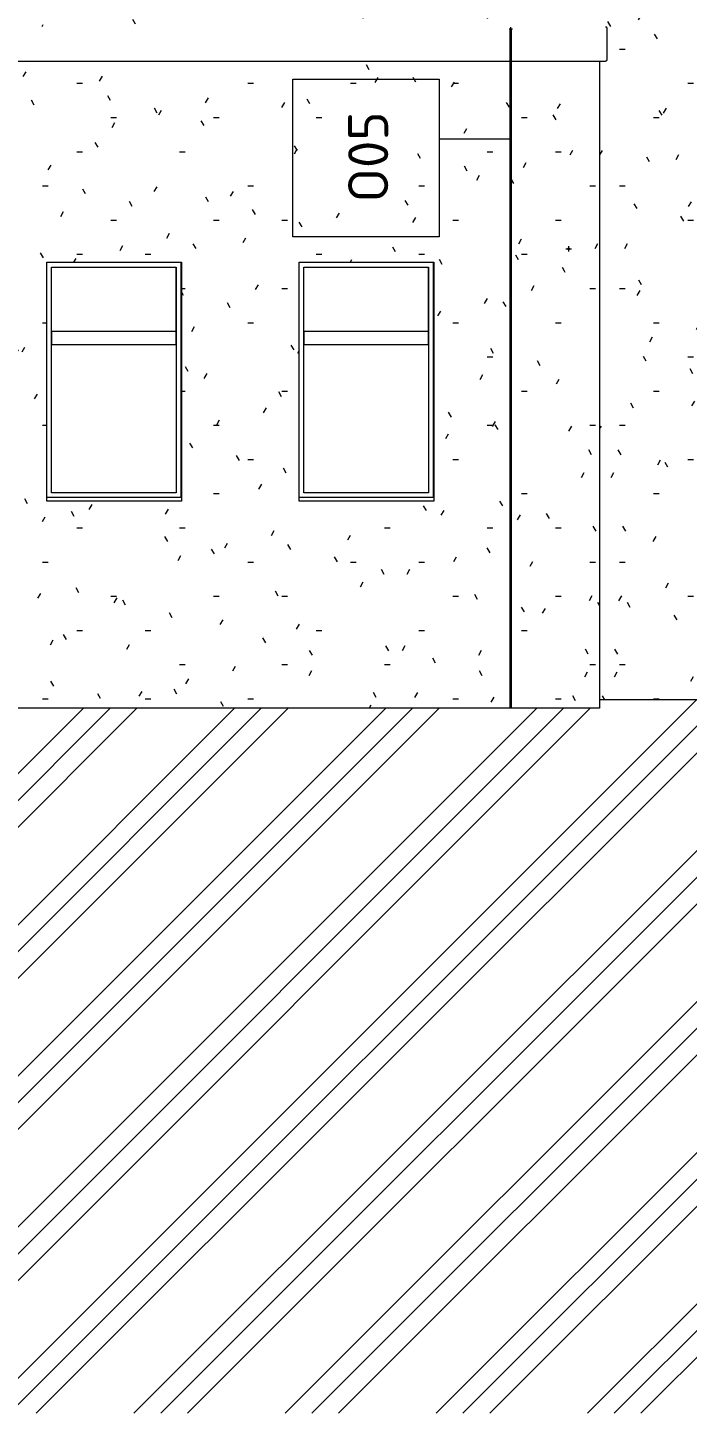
# Model space of a CAD drawing. Header units: millimetres. Extents: x -17526 to 472153, y -45352 to 20466.
# Drawn here: x 295015 to 298934, y -2010 to 6224 of the extents above; entities that cross this region are included whole.
import ezdxf

# ---------------------------------------------------------------- set-up
doc = ezdxf.new("R2010")
doc.units = ezdxf.units.MM
for name, color, linetype, lineweight in [('A-DETL-GENF', 92, 'Continuous', 9), ('A-DETL-THIN', 151, 'Continuous', 9), ('A-GLAZ', 151, 'Continuous', 9), ('A-ROOF-OTLN', 132, 'Continuous', 9), ('A-WALL', 113, 'Continuous', 9), ('A-WALL-PATT', 111, 'Continuous', 9), ('E-POWR-CNDT', 130, 'Continuous', 9), ('E-POWR-CNDT-IDEN', 130, 'Continuous', 9), ('E-POWR-CNTR', 130, 'Continuous', 9), ('E-POWR-DROP', 130, 'Continuous', 9), ('Q-SPCQ', 91, 'Continuous', 9)]:
    doc.layers.add(name, color=color, linetype=linetype, lineweight=lineweight)
doc.styles.add('ISOCPEUR_1', font='isocpeur.ttf', dxfattribs={"height": 238.125})
pattern_1 = [(0, (331041.9, 0), (812.8, 203.2), [33.528, -576.072, 33.528, -576.072, -3251.2]), (0, (331041.9, 0), (812.8, 203.2), [-1219.2, 33.528, -1185.672, 33.528, -576.072, -1422.4]), (0, (331041.9, 0), (812.8, 203.2), [-3048, 33.528, -372.872, 33.528, -982.472]), (120, (331346.7, 101.6), (-582.3764, 602.30545), [33.528, -576.072, 33.528, -576.072, -3251.2]), (120, (331346.7, 101.6), (-582.3764, 602.30545), [-1219.2, 33.528, -1185.672, 33.528, -576.072, -1422.4]), (120, (331346.7, 101.6), (-582.3764, 602.30545), [-3048, 33.528, -372.872, 33.528, -982.472]), (240, (331448.3, 508), (-230.4236, -805.50545), [33.528, -576.072, 33.528, -576.072, -3251.2]), (240, (331448.3, 508), (-230.4236, -805.50545), [-1219.2, 33.528, -1185.672, 33.528, -576.072, -1422.4]), (240, (331448.3, 508), (-230.4236, -805.50545), [-3048, 33.528, -372.872, 33.528, -982.472])]
pattern_2 = [(0, (330865.2, 0), (812.781, 203.2), [33.527, -576.059, 33.527, -576.059, -3251.125]), (0, (330865.2, 0), (812.781, 203.2), [-1219.172, 33.527, -1185.645, 33.527, -576.059, -1422.367]), (0, (330865.2, 0), (812.781, 203.2), [-3047.93, 33.527, -372.863, 33.527, -982.449]), (119.999, (331170, 101.6), (-582.35875, 602.3093), [33.528, -576.069, -3860.778]), (119.999, (331170, 101.6), (-582.35875, 602.3093), [-609.597, 33.528, -576.069, -3251.181]), (119.999, (331170, 101.6), (-582.35875, 602.3093), [-1219.193, 33.528, -1185.665, -2031.988]), (119.999, (331170, 101.6), (-582.35875, 602.3093), [-2438.386, 33.528, -576.069, -1422.392]), (119.999, (331170, 101.6), (-582.35875, 602.3093), [-3047.983, 33.528, -372.87, -1015.994]), (119.999, (331170, 101.6), (-582.35875, 602.3093), [-3454.38, 33.528, -982.466]), (240.001, (331271.6, 508), (-230.4117, -805.5071), [33.528, -576.069, -3860.778]), (240.001, (331271.6, 508), (-230.4117, -805.5071), [-609.597, 33.528, -576.069, -3251.181]), (240.001, (331271.6, 508), (-230.4117, -805.5071), [-1219.193, 33.528, -1185.665, -2031.988]), (240.001, (331271.6, 508), (-230.4117, -805.5071), [-2438.386, 33.528, -576.069, -1422.392]), (240.001, (331271.6, 508), (-230.4117, -805.5071), [-3047.983, 33.528, -372.87, -1015.994]), (240.001, (331271.6, 508), (-230.4117, -805.5071), [-3454.38, 33.528, -982.466])]

# ---------------------------------------------------------------- blocks, each defined once
blk = doc.blocks.new('OKNO_1k_nadsvetlik - OKNO_1k_nadsvetlik_900 x 1500-V152-S-Nový')
at = {"layer": 'A-GLAZ'}
for p, q in [((-40318, 3460), (-40318, 4800)), ((-40318, 4800), (-39578, 4800)), ((-39578.2, 4420), (-39578.2, 4800)), ((-39578, 4800), (-39578, 3460)), ((-39548, 3432), (-39548, 4830)), ((-39547.7, 3432), (-39547.7, 4830)), ((-40318, 4420), (-39578, 4420)), ((-40318, 4420), (-40318, 4340)), ((-39578, 4340), (-39578, 4420)), ((-39578, 4340), (-40318, 4340)), ((-39578.2, 4340), (-39578.2, 3460)), ((-39578, 3460), (-40318, 3460))]:
    blk.add_line(p, q, dxfattribs=at)
blk = doc.blocks.new('parapet_ext - parapet_ext-V153-S-Nový')
at = {"layer": 'Q-SPCQ'}
for p, q in [((-40346, 3410), (-40346, 3432)), ((-39546, 3432), (-40346, 3432)), ((-39546, 3410), (-40346, 3410)), ((-39546, 3432), (-39546, 3410))]:
    blk.add_line(p, q, dxfattribs=at)

msp = doc.modelspace()

# ---------------------------------------------------------------- hatches: boundary and pattern name
at = {"layer": 'A-DETL-GENF'}
h = msp.add_hatch(dxfattribs=at)
h.set_pattern_fill('FP_120', style=0, pattern_type=2)
h.set_pattern_definition([(45, (331041.9, 0), (-449.013, 449.013), []), (45, (331200.66, 0), (0, 898.0256), []), (45, (330883.16, 0), (0, 898.0256), [])])
h.paths.add_polyline_path([(243693.3, -2010), (334529.7, -2010), (334529.7, 2836.7), (331268, 2493.9), (324169.1, 2370), (324169.1, 2230), (320818.1, 2230), (320529.9, 2518.2), (314589.4, 2518.2), (314195.5, 2587.6), (310107.7, 2230), (298412.8, 2230), (298412.8, 2180), (282096.8, 2180), (282096.8, 1523.5), (277777.9, 1145.6), (277335.2, 890), (270891, 889.6), (270060.6, 846), (265692.6, 846), (265692.6, 1112.6), (246615.4, 988.4), (242950.1, 988.4), (234618.6, 788.9), (234618.6, 588.9), (232518.6, 588.9), (232518.6, -2010), (241895.1, -2010)])
at = {"layer": 'A-WALL-PATT'}
h = msp.add_hatch(dxfattribs=at)
h.set_pattern_fill('FP_116', color=11, style=0, pattern_type=2)
h.set_pattern_definition(pattern_1)
h.paths.add_polyline_path([(298412.8, 5120), (301464.5, 5120), (301464.5, 6320), (301653.5, 6320), (301653.5, 6650), (300890.8, 6650), (300890.8, 8070), (301653.5, 8070), (301653.5, 9365.6), (289320.3, 9365.6), (289320.3, 6229.8), (298451.8, 6229), (298454, 6226.8), (298454.8, 6223.8), (298454, 6028.6), (298451.8, 6026.4), (298448.1, 6025.6), (298412.8, 6025.6), (298412.8, 5203.8)])
h.paths.add_polyline_path([(291628.3, 6650), (290828.3, 6650), (290828.3, 8070), (291628.3, 8070), (291628.3, 6670)])
h.paths.add_polyline_path([(298538.3, 6650), (297870.8, 6650), (297870.8, 8070), (298670.8, 8070), (298670.8, 6650), (298664.7, 6650)])
h.paths.add_polyline_path([(299390.8, 6650), (299390.8, 8070), (300190.8, 8070), (300190.8, 6650), (299437.4, 6650)])
h.paths.add_polyline_path([(296740.1, 6650), (296356.7, 6650), (296356.7, 8070), (297156.7, 8070), (297156.7, 6650)])
h.paths.add_polyline_path([(295391.4, 6650), (294856.7, 6650), (294856.7, 8070), (295656.7, 8070), (295656.7, 6650)])
h.paths.add_polyline_path([(294094.3, 6650), (293356.7, 6650), (293356.7, 8070), (294156.7, 8070), (294156.7, 6650)])
h.paths.add_polyline_path([(297517.5, 9006), (297488.3, 9006), (297488.3, 9106), (297568.3, 9106), (297568.3, 9006), (297522.6, 9006)])
h.paths.add_polyline_path([(291506.3, 9006), (291488.3, 9006), (291488.3, 9106), (291568.3, 9106), (291568.3, 9006), (291507.1, 9006)])
h.paths.add_polyline_path([(300561.2, 9006), (300488.3, 9006), (300488.3, 9106), (300568.3, 9106), (300568.3, 9006), (300565, 9006)])
h.paths.add_polyline_path([(294505.8, 9006), (294488.3, 9006), (294488.3, 9106), (294568.3, 9106), (294568.3, 9006), (294507.1, 9006)])
h = msp.add_hatch(dxfattribs=at)
h.set_pattern_fill('FP_123', color=11, style=0, pattern_type=2)
h.set_pattern_definition(pattern_2)
h.paths.add_polyline_path([(282096.8, 2180), (289165.7, 2180), (289165.7, 4830), (290165.7, 4830), (290165.7, 2180), (292335.6, 2180), (292335.6, 4850), (293985.6, 4850), (293985.6, 2180), (297879.8, 2180), (297879.8, 6025.6), (282096.8, 6025.6), (282096.8, 2799.2)])
h.paths.add_polyline_path([(297889.8, 2180), (298204.8, 2180), (298204.8, 6025.6), (297889.8, 6025.6), (297889.8, 2283.9)])
h.paths.add_polyline_path([(292187.9, 3130), (292175.6, 3130), (292175.8, 3230), (292275.8, 3230), (292275.8, 3130), (292188.2, 3130)])
h.paths.add_polyline_path([(292035.8, 3130), (292035.6, 3130), (292035.8, 3230), (292135.8, 3230), (292135.8, 3130)])
h.paths.add_polyline_path([(292225.8, 3157.5), (292229.4, 3159), (292230.8, 3162.5), (292230.8, 3183.8), (292234.5, 3187.5), (292235.8, 3192.8), (292234.5, 3197.5), (292230.2, 3201.4), (292225.8, 3202.5), (292228.4, 3202.1), (292232.9, 3199.5), (292235.5, 3194.8), (292235.5, 3189.9), (292232.9, 3185.4), (292230.8, 3183.8), (292230.1, 3160), (292228.3, 3158.2), (292224.6, 3157.7)])
h.paths.add_polyline_path([(292190.8, 3177), (292193.4, 3178.5), (292193.4, 3181.5), (292190.8, 3183), (292192.9, 3182.1), (292192.3, 3177.7), (292190.1, 3177.1)])
h.paths.add_polyline_path([(292260.8, 3177), (292263.4, 3178.5), (292263.4, 3181.5), (292260.8, 3183), (292262.9, 3182.1), (292262.3, 3177.7), (292260.1, 3177.1)])
h.paths.add_polyline_path([(290895.9, 3410), (290695.9, 3410), (290695.6, 4830), (291495.6, 4830), (291495.6, 3410), (291120.7, 3410)])
h.paths.add_polyline_path([(296740.1, 3410), (296628.2, 3410), (296627.9, 4830), (297427.9, 4830), (297427.9, 3410), (297189.6, 3410)])
h.paths.add_polyline_path([(295128.3, 3410), (295128, 4830), (295928, 4830), (295928, 3410), (295391.4, 3410)])
h.paths.add_polyline_path([(286200.5, 3611.3), (286193.7, 3612.2), (286191.9, 3613.7), (286189.3, 3620), (286191.9, 3626.3), (286195.9, 3628.7), (286200.5, 3628.3), (286202.7, 3627.8), (286206.9, 3622.3), (286206, 3615.5)])
h.paths.add_polyline_path([(283394.7, 3766.4), (283283.5, 3772.2), (283173.5, 3790.4), (283066.4, 3820.7), (282963.3, 3862.7), (282865.6, 3915.9), (282774.3, 3979.6), (282690.7, 4053.1), (282615.8, 4135.4), (282550.7, 4225.5), (283833.6, 4225.5), (283833.6, 4325.5), (283475.7, 4325.5), (283475.7, 5041.4), (283044.1, 5041.4), (283044.1, 4941.4), (283355.9, 4941.4), (283355.9, 4325.5), (282884.8, 4325.5), (282884.8, 5322.1), (282560.5, 5322.4), (282627.4, 5411.3), (282703.7, 5492.2), (282788.6, 5564.1), (282885, 5628.2), (282979.7, 5677.6), (283083.5, 5717.7), (283191.1, 5746), (283301.2, 5762.2), (283412.5, 5766.1), (283523.4, 5757.7), (283632.8, 5736.9), (283739.1, 5704.1), (283841.2, 5659.7), (283937.7, 5604.2), (284027.4, 5538.3), (284109.3, 5462.9), (284182.2, 5378.9), (284245.4, 5287.2), (284298, 5189.1), (284339.4, 5085.8), (284369, 4978.5), (284386.9, 4860.3), (284391.7, 4757.4), (284384.5, 4646.4), (284365.1, 4536.8), (284333.5, 4430.1), (284289.2, 4325.5), (284236, 4230.3), (284171.2, 4139.9), (284096.7, 4057.1), (284013.6, 3983.2), (283922.7, 3918.9), (283825.2, 3865.2), (283722.4, 3822.6), (283615.5, 3791.7), (283505.8, 3772.9), (283478.4, 3771.3)])
h.paths.add_polyline_path([(294695.6, 3993.7), (294652.7, 3999.4), (294611.4, 4016.5), (294573.4, 4044.2), (294540, 4081.5), (294512.7, 4127), (294492.3, 4178.9), (294479.8, 4235.7), (294475.6, 4293.7), (294479.8, 4352.2), (294492.3, 4408.5), (294512.7, 4460.3), (294540, 4505.8), (294573.4, 4543.1), (294611.4, 4570.8), (294652.7, 4587.9), (294695.6, 4593.7), (294738.5, 4587.9), (294779.8, 4570.8), (294817.8, 4543.1), (294851.2, 4505.8), (294878.5, 4460.3), (294898.8, 4408.5), (294911.9, 4345), (294915.6, 4293.7), (294911.4, 4235.1), (294896.6, 4173.2), (294878.5, 4127), (294851.2, 4081.5), (294817.8, 4044.2), (294779.8, 4016.5), (294738.5, 3999.4), (294717.1, 3996.6)])
h.paths.add_polyline_path([(291795, 4070), (291715.6, 4070), (291715.7, 4270), (291965.7, 4270), (291965.7, 4070), (291874.2, 4070)])
h.paths.add_polyline_path([(292055.7, 4110), (292055.7, 4260), (292255.6, 4260), (292255.6, 4110), (292244.6, 4110)])
h.paths.add_polyline_path([(291795, 4310), (291715.6, 4310), (291715.7, 4510), (291965.7, 4510), (291965.7, 4310)])
h.paths.add_polyline_path([(282550.5, 4325.1), (282487.5, 4325.1), (282447, 4420.1), (282416.5, 4518.7), (282396.2, 4620.2), (282386.4, 4722.8), (282387.5, 4827.9), (282398.9, 4929.6), (282420.8, 5030.2), (282452.9, 5128.2), (282494.8, 5222.1), (282765, 5222.1), (282765, 4325.1), (282550.7, 4325.1)])
h.paths.add_polyline_path([(292255.6, 4330), (292055.7, 4330), (292055.7, 4480), (292255.6, 4480)])
h.paths.add_polyline_path([(290391.1, 4830.6), (290368.8, 4834), (290351.4, 4841.3), (290331.3, 4858), (290321.6, 4871), (290313.8, 4891), (290311.7, 4913.2), (290314.4, 4931.6), (290322.3, 4950.2), (290334.9, 4966.1), (290353.5, 4979.6), (290372, 4986.9), (290391.1, 4989.4), (290414, 4985.7), (290430.8, 4978.7), (290447.2, 4966.1), (290459.8, 4949.7), (290468.3, 4926.6), (290470.4, 4909.8), (290467.7, 4889.4), (290459.8, 4870.3), (290446.4, 4853.3), (290430.7, 4841.3), (290410.1, 4833.1), (290391.1, 4830.6)])
h.paths.add_polyline_path([(293235.7, 4877.9), (293197.1, 4884), (293182.7, 4890.7), (293173.2, 4894.6), (293147.3, 4914.5), (293126.1, 4943.8), (293115, 4970.5), (293110.7, 5002.9), (293116.9, 5041.5), (293124.4, 5057.8), (293127.5, 5065.4), (293149, 5092.5), (293173.2, 5111.1), (293203.4, 5123.6), (293235.7, 5127.9), (293274.4, 5121.7), (293288.9, 5115), (293298.2, 5111.1), (293324.1, 5091.2), (293345.4, 5061.9), (293356.9, 5032), (293360.7, 5002.9), (293354.6, 4964.2), (293347.1, 4947.9), (293344, 4940.4), (293322.5, 4913.2), (293298.2, 4894.6), (293268.1, 4882.1), (293254, 4880.3)])
h.paths.add_polyline_path([(291166.4, 4901.3), (291159.6, 4902.2), (291157.8, 4903.7), (291155.1, 4910), (291157.8, 4916.3), (291161.8, 4918.7), (291166.4, 4918.3), (291168.6, 4917.8), (291172.8, 4912.3), (291171.9, 4905.5)])
h.paths.add_polyline_path([(291832.3, 4937.4), (291831.9, 4938.5), (291828.5, 4937.4), (291822.1, 4958.8), (291963.1, 5003.1), (292102.9, 5040.8), (292251.1, 5074.9), (292406.9, 5104.9), (292569.6, 5130.3), (292738.5, 5150.8), (292918.9, 5166.2), (293092.6, 5175.2), (293276.8, 5178.4), (293461.1, 5175.1), (293663.9, 5163.6), (293832.6, 5148.2), (293998.6, 5127.4), (294159.7, 5101.6), (294314.5, 5071.2), (294478.7, 5032), (294601.8, 4998.1), (294727.4, 4958.3), (294719.3, 4937.4), (294584.7, 4978.9), (294444.9, 5017.1), (294290.8, 5052.8), (294290.8, 4994.9), (294256, 4994.9), (294256, 5054.9), (294279.7, 5054.9), (294141, 5081.9), (293978.3, 5107.6), (293809.3, 5128.3), (293624.2, 5144.2), (293455.5, 5153.1), (293268.1, 5156.2), (293087.9, 5152.9), (292907.8, 5143.2), (292731.1, 5127.4), (292543.9, 5103.6), (292399.7, 5080.5), (292268.1, 5054.9), (292290.8, 5054.9), (292290.8, 4994.9), (292256.1, 4994.9), (292256.1, 5052.6), (292241.7, 5049.4), (292092.8, 5014.4), (291952.1, 4975.5), (291891.9, 4956.4)])
h.paths.add_polyline_path([(290398.1, 5162.2), (290398.1, 5162.2), (290398.1, 5412.2), (290298.1, 5412.2), (290298.1, 5462.2), (290548.1, 5462.2), (290548.1, 5412.2), (290448.1, 5412.2), (290448.1, 5162.2), (290446.4, 5162.2)])
h.paths.add_polyline_path([(289620.6, 5271.3), (289613.8, 5272.2), (289612, 5273.7), (289609.4, 5280), (289612, 5286.3), (289616, 5288.7), (289620.6, 5288.3), (289622.8, 5287.8), (289627, 5282.3), (289626.1, 5275.5)])
h.paths.add_polyline_path([(289492.6, 5271.3), (289485.8, 5272.2), (289484, 5273.7), (289481.4, 5280), (289484, 5286.3), (289488, 5288.7), (289492.6, 5288.3), (289494.8, 5287.8), (289499, 5282.3), (289498.1, 5275.5)])
h = msp.add_hatch(dxfattribs=at)
h.set_pattern_fill('FP_123', color=11, style=0, pattern_type=2)
h.set_pattern_definition(pattern_2)
h.paths.add_polyline_path([(298354.8, 2180), (298412.8, 2180), (298412.8, 6025.6), (298204.8, 6025.6), (298204.8, 2180)])
h.paths.add_polyline_path([(298231.4, 4901.3), (298224.6, 4902.2), (298222.8, 4903.7), (298220.1, 4910), (298222.8, 4916.3), (298226.8, 4918.7), (298231.4, 4918.3), (298233.6, 4917.8), (298237.8, 4912.3), (298236.9, 4905.5)])
h = msp.add_hatch(dxfattribs=at)
h.set_pattern_fill('FP_116', color=11, style=0, pattern_type=2)
h.set_pattern_definition(pattern_1)
h.paths.add_polyline_path([(299437.4, 2230), (301454.9, 2230), (301454.9, 3360), (300896.6, 3360), (300896.6, 4780), (301454.9, 4780), (301454.9, 5020), (301464.5, 5020), (301464.5, 5120), (298412.8, 5120), (298412.8, 2230), (299276.6, 2230)])
h.paths.add_polyline_path([(300048.9, 3360), (299276.6, 3360), (299276.6, 4780), (300076.6, 4780), (300076.6, 3360)])
at = {"layer": 'E-POWR-DROP'}
for color, points in [(11, [(297884.8, 6212.2), (297887.3, 6213.3), (297889.1, 6214.7), (297889.6, 6218.5), (297887.3, 6221.6), (297883.5, 6222.1), (297881.3, 6220.8), (297879.8, 6217.2), (297881.3, 6213.7), (297883.5, 6212.4)]), (256, [(298231.4, 4901.3), (298236.9, 4905.5), (298237.8, 4907.7), (298237.8, 4912.3), (298233.6, 4917.8), (298226.8, 4918.7), (298222.8, 4916.3), (298220.1, 4910), (298222.8, 4903.7), (298224.6, 4902.2), (298229.1, 4901.6)])]:
    msp.add_hatch(color=color, dxfattribs=at).paths.add_polyline_path(points)

# ---------------------------------------------------------------- linework, layer by layer
at = {"layer": 'A-DETL-THIN'}
for p, q in [((301480.2, 2230), (298412.8, 2230)), ((298412.8, 2230), (298412.8, 2180)), ((298412.8, 2180), (282096.8, 2180))]:
    msp.add_line(p, q, dxfattribs=at)
at = {"layer": 'A-ROOF-OTLN', "color": 11}
for p, q in [((298454.8, 6223.8), (298454.8, 6031.6)), ((282060.8, 6025.6), (297880, 6025.6)), ((297889.6, 6025.6), (298448.8, 6025.6))]:
    msp.add_line(p, q, dxfattribs=at)
for points, knots in [([(298448.8, 6229.8), (298448.9, 6229.8), (298449.2, 6229.8), (298449.6, 6229.8), (298450, 6229.7), (298450.3, 6229.6), (298450.7, 6229.5), (298451.1, 6229.4), (298451.5, 6229.2), (298451.8, 6229), (298452.1, 6228.8), (298452.6, 6228.5), (298453, 6228.2), (298453.3, 6227.8), (298453.6, 6227.4), (298454, 6226.9), (298454.4, 6226.1), (298454.7, 6225.2), (298454.8, 6224.4), (298454.8, 6223.8)], [-0.75, -0.75, -0.75, -0.75, -0.71875, -0.6875, -0.65625, -0.625, -0.59375, -0.5625, -0.53125, -0.5, -0.46875, -0.4375, -0.375, -0.34375, -0.3125, -0.25, -0.1875, -0.125, 0, 0, 0, 0]), ([(298454.8, 6031.6), (298454.8, 6031.1), (298454.7, 6030.3), (298454.4, 6029.3), (298454, 6028.6), (298453.6, 6028), (298453.1, 6027.5), (298452.8, 6027.1), (298452.4, 6026.9), (298452.1, 6026.6), (298451.8, 6026.4), (298451.5, 6026.2), (298451.1, 6026.1), (298450.7, 6025.9), (298450.3, 6025.8), (298450, 6025.7), (298449.6, 6025.7), (298449.2, 6025.6), (298448.9, 6025.6), (298448.8, 6025.6)], [-1, -1, -1, -1, -0.8888889, -0.8333333, -0.7777778, -0.7222222, -0.6666667, -0.6388889, -0.6111111, -0.5833333, -0.5555556, -0.5277778, -0.5, -0.4722222, -0.4444444, -0.4166667, -0.3888889, -0.3611111, -0.3333333, -0.3333333, -0.3333333, -0.3333333])]:
    msp.add_open_spline(points, degree=3, knots=knots, dxfattribs=at)
at = {"layer": 'A-WALL', "color": 11}
for p, q in [((298412.8, 6025.8), (298412.8, 2230)), ((295128, 3430), (295128, 4830)), ((295128, 4830), (295928, 4830)), ((295928, 4830), (295928, 3432)), ((296627.9, 3430), (296627.9, 4830)), ((296627.9, 4830), (297427.9, 4830)), ((297427.9, 4830), (297427.9, 3432))]:
    msp.add_line(p, q, dxfattribs=at)
at = {"layer": 'E-POWR-CNDT', "color": 11}
for p, q in [((297879.8, 6197.2), (297879.8, 6164.7)), ((297889.8, 6164.7), (297889.8, 6197.2)), ((297879.8, 6164.7), (297879.8, 2180)), ((297889.8, 2180), (297889.8, 6164.7))]:
    msp.add_line(p, q, dxfattribs=at)
at = {"layer": 'E-POWR-CNDT', "color": 11, "flags": 128}
for points in [[(297879.8, 6216.2), (297879.8, 6216), (297879.8, 6215.7), (297879.8, 6215.3), (297879.8, 6215), (297879.8, 6214.6), (297879.8, 6214.2), (297879.8, 6213.8), (297879.8, 6213.3), (297879.8, 6212.8), (297879.8, 6212.3), (297879.8, 6211.7), (297879.8, 6211.2), (297879.8, 6210.6), (297879.8, 6210), (297879.8, 6209.4), (297879.8, 6208.7), (297879.8, 6208.1), (297879.8, 6207.4), (297879.8, 6206.7), (297879.8, 6206), (297879.8, 6205.2), (297879.8, 6204.5), (297879.8, 6203.7), (297879.8, 6203), (297879.8, 6202.2), (297879.8, 6201.4), (297879.8, 6200.6), (297879.8, 6199.9), (297879.8, 6199.1), (297879.8, 6198.3), (297879.8, 6197.5), (297879.8, 6197.2)], [(297889.8, 6197.2), (297889.8, 6198), (297889.8, 6198.8), (297889.8, 6199.6), (297889.8, 6200.4), (297889.8, 6201.2), (297889.8, 6202), (297889.8, 6202.8), (297889.8, 6203.5), (297889.8, 6204.3), (297889.8, 6205), (297889.8, 6205.8), (297889.8, 6206.5), (297889.8, 6207.2), (297889.8, 6207.9), (297889.8, 6208.5), (297889.8, 6209.2), (297889.8, 6209.8), (297889.8, 6210.4), (297889.8, 6211), (297889.8, 6211.6), (297889.8, 6212.1), (297889.8, 6212.7), (297889.8, 6213.2), (297889.8, 6213.6), (297889.8, 6214.1), (297889.8, 6214.5), (297889.8, 6214.9), (297889.8, 6215.2)]]:
    msp.add_lwpolyline(points, dxfattribs=at)
at = {"layer": 'E-POWR-CNDT-IDEN'}
msp.add_line((297884.8, 5562.5), (297459.3, 5562.5), dxfattribs=at)
at = {"layer": 'E-POWR-CNDT-IDEN', "flags": 128}
msp.add_lwpolyline([(296589.9, 4981.8), (296589.9, 5917.2), (297459.3, 5917.2), (297459.3, 4981.8)], close=True, dxfattribs=at)
at = {"layer": 'E-POWR-CNTR', "color": 11}
for p, q in [((297874.8, 6217.2), (297894.8, 6217.2)), ((297884.8, 6207.2), (297884.8, 6227.2)), ((297884.8, 6201.9), (297884.8, 6197.2))]:
    msp.add_line(p, q, dxfattribs=at)
at = {"layer": 'E-POWR-CNTR'}
for p, q in [((298213.1, 4910), (298245.1, 4910)), ((298229.1, 4894), (298229.1, 4926))]:
    msp.add_line(p, q, dxfattribs=at)

# ---------------------------------------------------------------- block references
at = {"layer": 'A-GLAZ'}
for p in [(335474.2, 0), (336974.2, 0)]:
    msp.add_blockref('OKNO_1k_nadsvetlik - OKNO_1k_nadsvetlik_900 x 1500-V152-S-Nový', p, dxfattribs=at)
at = {"layer": 'Q-SPCQ'}
for p in [(335474.2, 0), (336974.2, 0)]:
    msp.add_blockref('parapet_ext - parapet_ext-V153-S-Nový', p, dxfattribs=at)

# ---------------------------------------------------------------- next in the draw order: texts
at = {"layer": 'E-POWR-CNDT-IDEN', "insert": (296918.8, 5185), "char_height": 238.12, "width": 633.333, "attachment_point": 1, "rotation": 90, "style": 'ISOCPEUR_1', "bg_fill": 3, "box_fill_scale": 1.25, "bg_fill_color": 256, "bg_fill_true_color": 13158600, "bg_fill_transparency": 0}
msp.add_mtext('O05', dxfattribs=at)

doc.saveas('drawing.dxf')
